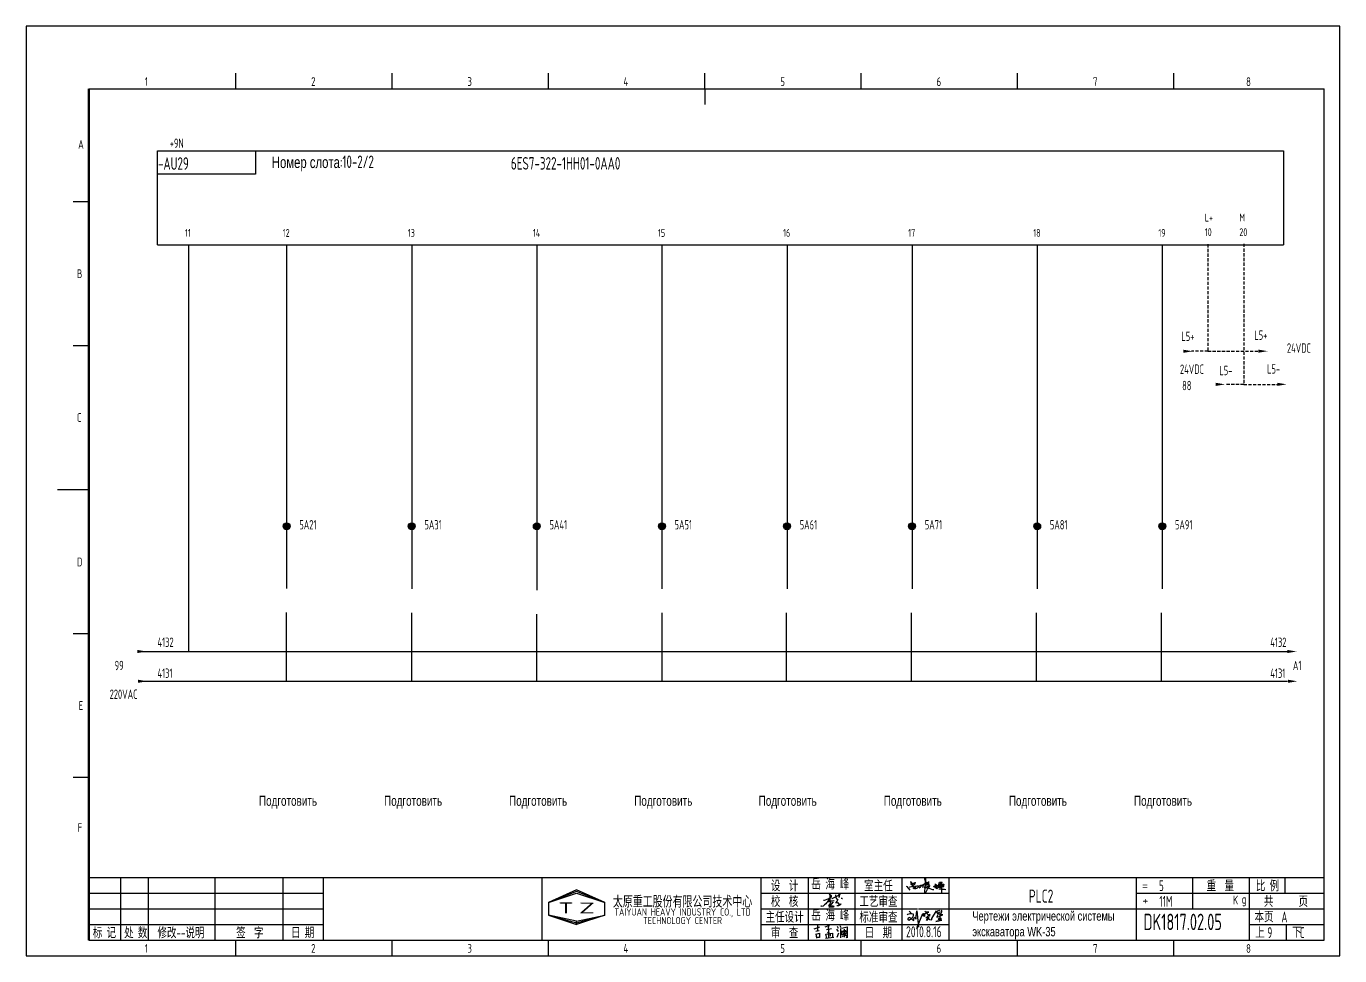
# Model space of a CAD drawing. Extents: x -2005 to 7010, y -1792 to 2924.
# Drawn here: x 3135 to 3555, y 4.3 to 301.3 of the extents above; entities that cross this region are included whole.
import ezdxf
from ezdxf.enums import TextEntityAlignment as Align

# ---------------------------------------------------------------- set-up
doc = ezdxf.new("R2010")
doc.units = 0
doc.header["$LTSCALE"] = 2
doc.linetypes.add('DASHED2', pattern=[0.375, 0.25, -0.125])
doc.layers.get('0').update_dxf_attribs({"linetype": 'CONTINUOUS'})
for name, color, linetype in [('01', 7, 'CONTINUOUS'), ('11', 3, 'CONTINUOUS'), ('CONTINUOUS', 7, 'CONTINUOUS')]:
    doc.layers.add(name, color=color, linetype=linetype)
doc.styles.add('ROMAN', font='ROMANC.shx', dxfattribs={"width": 0.7, "height": 0.7})
doc.styles.get("Standard").update_dxf_attribs({"font": 'isocp.shx', "width": 0.707, "bigfont": 'dfst.shx'})

# ---------------------------------------------------------------- blocks, each defined once
blk = doc.blocks.new('A$C5BE500A0')
for p, q in [((64.4, 48.9), (64.5, 51.6)), ((65.3, 44.3), (64.4, 48.9)), ((64.5, 51.6), (65.9, 52.2)), ((67.1, 48.5), (64.5, 17.9)), ((65.9, 52.2), (66.5, 51.5)), ((66.5, 51.5), (67.1, 48.5)), ((0, 24.1), (1.5, 23.9)), ((1.5, 23.9), (12.6, 10.8)), ((11.6, 21), (13.8, 22.8)), ((13.8, 22.8), (17.9, 23.5)), ((15.3, 41.2), (22.2, 26.1)), ((15.3, 40.1), (15.3, 41.2)), ((15.4, 37.7), (15.3, 40.1)), ((15.4, 32.4), (21, 34.6)), ((15.5, 31.8), (15.4, 32.4)), ((19.1, 30.1), (15.5, 31.8)), ((17.9, 23.5), (26, 24.9)), ((22.2, 26.1), (19.1, 30.1)), ((21, 34.6), (24.5, 35.1)), ((22.6, 18.1), (23.6, 19.3)), ((23.7, 17.3), (22.6, 18.1)), ((23.3, 27.9), (23.1, 27.8)), ((25.3, 29.5), (23.3, 27.9)), ((23.6, 19.3), (25.8, 19.9)), ((24.5, 35.1), (28.2, 35.6)), ((26.1, 16.2), (24.9, 15)), ((26.8, 30.7), (25.3, 29.5)), ((25.8, 19.9), (29.2, 20.8)), ((26, 24.9), (36.8, 26.1)), ((28.4, 20), (26.1, 16.2)), ((29.4, 34), (26.8, 30.7)), ((28.2, 35.6), (30.2, 36.8)), ((29.4, 15.2), (28.2, 15.7)), ((29.5, 22.1), (28.4, 20)), ((29.2, 20.8), (33, 21.4)), ((30.2, 38), (29.4, 34)), ((32.4, 15.1), (29.4, 15.2)), ((30.2, 22.7), (29.5, 22.1)), ((30.2, 36.8), (30.2, 38)), ((31.6, 22.6), (30.2, 22.7)), ((32.8, 22.1), (31.6, 22.6)), ((35, 16.2), (32.4, 15.1)), ((33, 21.4), (32.8, 22.1)), ((37.6, 17.7), (35, 16.2)), ((36.8, 26.1), (40.9, 26)), ((39.7, 20.3), (37.6, 17.7)), ((40.8, 21.6), (39.7, 20.3)), ((40.2, 22.8), (44.3, 25.4)), ((41.7, 24.4), (40.8, 21.6)), ((40.9, 26), (41.7, 24.4)), ((44.3, 25.4), (50.6, 27.7)), ((44.7, 18.7), (49.1, 22.6)), ((49.1, 22.6), (54.4, 27.2)), ((50.6, 27.7), (56.2, 29.3)), ((54.4, 27.2), (59.1, 30.4)), ((56.8, 20.6), (55.9, 19.6)), ((56.2, 29.3), (60.8, 29.6)), ((56.7, 31.7), (57.4, 29.6)), ((57.6, 25), (56.8, 20.6)), ((57.4, 29.6), (57.6, 25)), ((59.1, 30.4), (64.7, 33.7)), ((60.8, 29.6), (62.2, 29.2)), ((66.6, 21), (62.5, 20.6)), ((62.5, 20.6), (75.7, 18.4)), ((64.5, 17.9), (63.3, 8.5)), ((63.3, 8.5), (63.5, 0.1)), ((63.5, 0.1), (64.3, 0)), ((64.3, 0), (67.5, 2.5)), ((64.7, 33.7), (72, 37.3)), ((67.5, 39.5), (65.3, 44.3)), ((69.8, 21.4), (66.6, 21)), ((70.3, 36.3), (67.5, 39.5)), ((67.5, 2.5), (73.8, 13.7)), ((68.3, 28.6), (72.6, 29.4)), ((69.3, 29), (68.3, 28.6)), ((72, 30.5), (69.3, 29)), ((69.9, 34.1), (69.7, 33.3)), ((69.7, 33.3), (71.9, 33.6)), ((76.7, 24.1), (69.8, 21.4)), ((74.6, 36.5), (69.9, 34.1)), ((73.8, 32.8), (70.3, 36.3)), ((71.9, 33.6), (75.3, 34.2)), ((72, 37.3), (77.8, 39)), ((74.8, 31.8), (72, 30.5)), ((72.6, 29.4), (78.2, 30.4)), ((77.7, 30.8), (73.8, 32.8)), ((73.8, 13.7), (77.7, 20)), ((79.7, 39.2), (74.6, 36.5)), ((76.7, 32.6), (74.8, 31.8)), ((75.3, 34.2), (77, 34.5)), ((75.7, 18.4), (81.9, 16.6)), ((77.7, 33.5), (76.7, 32.6)), ((79.9, 25.4), (76.7, 24.1)), ((77, 34.5), (78, 34.1)), ((78, 34.1), (77.7, 33.5)), ((80.1, 30.5), (77.7, 30.8)), ((77.7, 20), (81.2, 25.6)), ((77.8, 39), (79.7, 39.2)), ((78.2, 30.4), (80.1, 30.5)), ((82.1, 26.9), (79.9, 25.4)), ((81.2, 25.6), (82.1, 26.9)), ((81.9, 16.6), (87.3, 14.8)), ((87.3, 14.8), (91.3, 12.9)), ((91.3, 12.9), (94.8, 12.6)), ((94.5, 25.2), (94.9, 23.9)), ((94.8, 12.6), (95.8, 12.8)), ((94.9, 23.9), (95.3, 23)), ((95.3, 23), (95.8, 22.8)), ((95.8, 22.8), (97, 23.3)), ((97, 23.3), (97.8, 25.3)), ((98.5, 23.8), (97.4, 25.9)), ((97.8, 25.3), (100.8, 27)), ((101.1, 23.3), (98.5, 23.8)), ((99, 31.4), (100.1, 32)), ((100.7, 21.1), (99.2, 17.4)), ((99.2, 17.4), (101.9, 20.9)), ((100.1, 32), (101.1, 31.6)), ((102.1, 27.7), (100.7, 21.1)), ((100.8, 27), (103.5, 26.5)), ((101.1, 31.6), (102.1, 30.6)), ((103.3, 23.7), (101.1, 23.3)), ((101.9, 20.9), (103.1, 21.8)), ((102.1, 30.6), (102.1, 27.7)), ((103.1, 21.8), (103.7, 20.1)), ((104.7, 23.9), (103.3, 23.7)), ((103.5, 26.5), (104.5, 25.2)), ((103.7, 20.1), (103.9, 18.5)), ((103.9, 18.5), (105, 16.1)), ((104.2, 28.7), (108.3, 26.3)), ((104.5, 25.2), (104.7, 23.9)), ((105, 16.1), (106.4, 15.7)), ((106.4, 15.7), (107.7, 17.3)), ((107.7, 17.3), (110.9, 22.6)), ((108.3, 26.3), (115.7, 20.2)), ((110.9, 22.6), (113.3, 30.9)), ((111.7, 21.6), (125.7, 23.5)), ((115.4, 22.1), (111.7, 21.6)), ((112.9, 30.9), (112.3, 30.9)), ((117.4, 32.7), (112.9, 30.9)), ((112.9, 26.9), (127.4, 26.5)), ((124.7, 26.6), (112.9, 26.9)), ((113.3, 30.9), (114.4, 35)), ((113.4, 15.2), (124.8, 14.7)), ((114.4, 35), (115.4, 38.4)), ((115.4, 38.4), (118.1, 38.8)), ((122.5, 23.3), (115.4, 22.1)), ((115.7, 20.2), (118.5, 18.9)), ((116.7, 30.8), (120.9, 31.8)), ((122.1, 34.8), (117.4, 32.7)), ((118.1, 38.8), (123.3, 38.3)), ((118.5, 18.9), (120.8, 19.6)), ((120.8, 19.6), (121.1, 20.7)), ((120.9, 31.8), (124.1, 32)), ((121.7, 31.5), (122.2, 1.9)), ((123, 28.1), (121.7, 31.5)), ((124.7, 36.8), (122.1, 34.8)), ((126.4, 24.6), (122.5, 23.3)), ((128.2, 25.5), (123, 28.1)), ((123.3, 38.3), (124.7, 36.8)), ((124.1, 32), (129.1, 31.3)), ((128.1, 26.7), (124.7, 26.6)), ((124.8, 14.7), (132, 14.1)), ((125.7, 23.5), (130.1, 23.8)), ((127.4, 26.5), (126.4, 24.6)), ((130.2, 28.3), (128.1, 26.7)), ((130.5, 24.3), (128.2, 25.5)), ((129.1, 31.3), (130.7, 30.3)), ((130.1, 23.8), (130.5, 24.3)), ((130.7, 30.3), (130.2, 28.3)), ((132, 14.1), (137.3, 13.6))]:
    blk.add_line(p, q)
blk = doc.blocks.new('lf')
for points in [[(409.4, 317.6), (411.9, 317.6), (420.7, 320.5), (429.4, 326.1), (429, 328.4), (426.7, 330.1), (424.2, 331.3), (423.4, 332.6), (424.4, 333.4), (425, 330.7), (425, 327.4), (425, 324.7), (424.8, 321.8), (424.8, 320.3), (424.8, 318.7), (425, 314.7), (425, 313), (424.8, 313)], [(432.1, 320.3), (430.6, 321.6), (450.9, 331.7), (450.9, 332.2)], [(439.5, 330.9), (440, 324.5), (442, 320.7)], [(446.2, 333.8), (448.1, 330.5), (448.1, 326.7), (446.6, 323.8)], [(421.5, 320.1), (421.3, 317.6), (420, 315.1), (418.6, 312.6), (416.7, 310.5), (414.9, 308.5), (411.9, 305.6), (410.1, 304.1), (408, 302.6), (406.1, 302), (403.6, 302.6), (403.6, 303.5), (403.9, 303.5)], [(421.3, 316.2), (424.8, 315.9), (427.1, 316), (429.8, 316), (434.8, 316.8), (436, 316.8)], [(421.9, 314.1), (423.8, 314.1), (425.4, 313.7), (426, 313), (426.9, 312), (427.1, 312), (426.5, 310.5), (426.1, 309.5), (424.2, 306.6), (423.1, 305.4), (422.1, 304.5), (423.2, 303.3), (427.3, 303.1), (429.8, 303.1), (432.3, 302.9), (435.4, 302.7), (433.1, 299.9), (424.6, 299.5), (424, 300.4), (425.6, 303.3), (434.3, 313.5)], [(441.8, 320.7), (443.7, 320.1), (444.9, 317.6), (443.1, 315.5), (439.7, 311.8), (439.8, 310.6), (445.4, 311.2), (447, 310.3), (445.6, 307.4), (453.6, 308), (450.3, 304.7), (447, 303.3), (443.7, 303.1), (442.9, 303.7)], [(453.4, 322.4), (454.9, 322.2), (455.7, 321.8), (456.1, 321.6), (456.3, 321.4)]]:
    blk.add_lwpolyline(points)

msp = doc.modelspace()

# ---------------------------------------------------------------- hatches: boundary and pattern name
h = msp.add_hatch(color=1)
edge = h.paths.add_edge_path()
edge.add_arc((3498.21, 141.54), 1.1, 0, 360)
at = {"layer": 'CONTINUOUS'}
h = msp.add_hatch(color=1, dxfattribs=at)
edge = h.paths.add_edge_path()
edge.add_arc((3218.21, 141.54), 1.1, 0, 360)
h = msp.add_hatch(color=1, dxfattribs=at)
edge = h.paths.add_edge_path()
edge.add_arc((3258.21, 141.54), 1.1, 0, 360)
h = msp.add_hatch(color=1, dxfattribs=at)
edge = h.paths.add_edge_path()
edge.add_arc((3298.21, 141.54), 1.1, 0, 360)
h = msp.add_hatch(color=1, dxfattribs=at)
edge = h.paths.add_edge_path()
edge.add_arc((3338.21, 141.54), 1.1, 0, 360)
h = msp.add_hatch(color=1, dxfattribs=at)
edge = h.paths.add_edge_path()
edge.add_arc((3378.21, 141.54), 1.1, 0, 360)
h = msp.add_hatch(color=1, dxfattribs=at)
edge = h.paths.add_edge_path()
edge.add_arc((3418.21, 141.54), 1.1, 0, 360)
h = msp.add_hatch(color=1, dxfattribs=at)
edge = h.paths.add_edge_path()
edge.add_arc((3458.21, 141.54), 1.1, 0, 360)

# ---------------------------------------------------------------- linework, layer by layer
for p, q in [((3429.95, 19.33), (3489.95, 19.33)), ((3386.91, 12.91), (3388.72, 13.56)), ((3387.92, 14.09), (3387.92, 12.28)), ((3390.46, 13.51), (3391.63, 14.03)), ((3390.46, 13.51), (3390.46, 13.51)), ((3390.85, 12.74), (3392.41, 13)), ((3391.63, 14.03), (3391.37, 13.26)), ((3391.37, 13.26), (3391.37, 13)), ((3391.37, 13), (3391.63, 11.44)), ((3394.04, 12.8), (3394.59, 12.07)), ((3394.23, 13.74), (3394.59, 13.1)), ((3395.05, 13.95), (3395.41, 13.32)), ((3395.29, 13.01), (3395.29, 10.01)), ((3395.74, 13.16), (3397.44, 13.53)), ((3396.44, 12.86), (3396.53, 10.25)), ((3397.44, 13.53), (3397.47, 13.53)), ((3397.47, 13.53), (3397.47, 10.07)), ((3387.42, 12.14), (3388.46, 12.39)), ((3387.42, 11.36), (3387.68, 9.94)), ((3387.55, 11.23), (3388.59, 11.49)), ((3388.59, 10.19), (3387.55, 10.19)), ((3387.68, 12.39), (3387.68, 12.39)), ((3388.59, 11.49), (3388.59, 10.19)), ((3390.47, 9.89), (3393.23, 10.25)), ((3390.53, 11.23), (3390.79, 9.94)), ((3390.66, 11.23), (3392.74, 11.49)), ((3391.63, 11.44), (3391.11, 11.7)), ((3391.44, 11.23), (3391.44, 10.19)), ((3391.96, 11.36), (3391.96, 10.58)), ((3392.74, 11.49), (3392.74, 10.07)), ((3394.23, 10.25), (3394.74, 11.59)), ((3395.59, 11.86), (3395.62, 11.16)), ((3397.29, 12.07), (3395.62, 11.74)), ((3395.62, 11.16), (3397.41, 11.47)), ((3395.65, 12.22), (3397.08, 12.53)), ((3396.18, 10.82), (3395.84, 10.31)), ((3396.05, 11.56), (3396.23, 11.41)), ((3396.87, 11.74), (3396.69, 11.41)), ((3396.86, 10.99), (3397.2, 10.65)), ((3397.47, 10.07), (3397.2, 10.38)), ((3397.41, 11.47), (3397.29, 12.07))]:
    msp.add_line(p, q)
at = {"color": 1}
msp.add_lwpolyline([(3176.96, 261.54), (3208.21, 261.54), (3208.21, 254.04), (3176.96, 254.04)], close=True, dxfattribs=at)
msp.add_circle((3498.21, 141.54), 1.1, dxfattribs=at)
at = {"layer": '01', "linetype": 'DASHED2', "ltscale": 2}
for p, q in [((3512.79, 231.69), (3512.79, 197.51)), ((3524.26, 231.8), (3524.26, 186.91)), ((3512.79, 197.51), (3507.55, 197.51)), ((3512.79, 197.51), (3528.92, 197.51)), ((3524.26, 186.91), (3518.49, 186.91)), ((3524.26, 186.91), (3534.98, 186.91))]:
    msp.add_line(p, q, dxfattribs=at)
at = {"layer": 'CONTINUOUS', "color": 3}
for p, q in [((3554.95, 301.33), (3134.95, 301.33)), ((3134.95, 301.33), (3134.95, 4.33)), ((3554.95, 4.33), (3554.95, 301.33)), ((3134.95, 4.33), (3554.95, 4.33))]:
    msp.add_line(p, q, dxfattribs=at)
at = {"layer": 'CONTINUOUS', "linetype": 'Continuous'}
for p, q in [((3201.95, 281.33), (3201.95, 286.33)), ((3251.95, 281.33), (3251.95, 286.33)), ((3301.95, 281.33), (3301.95, 286.33)), ((3401.95, 281.33), (3401.95, 286.33)), ((3451.95, 281.33), (3451.95, 286.33)), ((3501.95, 281.33), (3501.95, 286.33)), ((3149.95, 245.33), (3154.95, 245.33)), ((3149.95, 199.33), (3154.95, 199.33)), ((3144.95, 153.33), (3154.95, 153.33)), ((3149.95, 107.33), (3154.95, 107.33)), ((3149.95, 61.33), (3154.95, 61.33)), ((3154.95, 29.33), (3549.95, 29.33)), ((3165.23, 9.33), (3165.23, 29.33)), ((3174.06, 9.33), (3174.06, 29.33)), ((3195.29, 29.33), (3195.29, 9.33)), ((3216.95, 29.33), (3216.95, 9.33)), ((3229.95, 9.33), (3229.95, 29.33)), ((3299.95, 9.33), (3299.95, 29.33)), ((3310.95, 25.33), (3301.95, 21.33)), ((3319.95, 21.33), (3310.95, 25.33)), ((3369.95, 9.33), (3369.95, 29.33)), ((3384.95, 29.33), (3384.95, 9.33)), ((3399.95, 29.33), (3399.95, 9.33)), ((3414.95, 29.33), (3414.95, 9.33)), ((3429.95, 29.33), (3429.95, 9.33)), ((3489.95, 9.33), (3489.95, 29.33)), ((3507.85, 29.33), (3507.85, 19.33)), ((3525.95, 29.33), (3525.95, 9.33)), ((3154.95, 24.33), (3229.95, 24.33)), ((3310.95, 24.83), (3301.95, 21.33)), ((3301.95, 21.33), (3310.95, 24.33)), ((3301.95, 21.33), (3301.95, 17.33)), ((3319.95, 21.33), (3310.95, 24.83)), ((3310.95, 24.33), (3319.95, 21.33)), ((3319.95, 17.33), (3319.95, 21.33)), ((3369.95, 24.33), (3419.95, 24.33)), ((3419.95, 24.33), (3429.95, 24.33)), ((3419.95, 24.33), (3429.95, 24.33)), ((3489.95, 24.33), (3549.95, 24.33)), ((3154.95, 19.33), (3229.95, 19.33)), ((3301.95, 17.33), (3310.95, 14.33)), ((3310.95, 15.33), (3301.95, 17.33)), ((3301.95, 17.33), (3310.95, 14.83)), ((3310.95, 14.83), (3319.95, 17.33)), ((3319.95, 17.33), (3310.95, 14.33)), ((3310.95, 15.33), (3319.95, 17.33)), ((3369.95, 19.33), (3419.95, 19.33)), ((3420.28, 19.33), (3429.95, 19.33)), ((3489.95, 19.33), (3549.95, 19.33)), ((3154.95, 14.33), (3229.95, 14.33)), ((3310.95, 14.33), (3310.95, 15.33)), ((3310.95, 14.33), (3310.95, 15.33)), ((3369.95, 14.33), (3419.95, 14.33)), ((3419.95, 14.33), (3429.95, 14.33)), ((3525.95, 14.33), (3549.95, 14.33)), ((3201.95, 4.33), (3201.95, 9.33)), ((3251.95, 4.33), (3251.95, 9.33)), ((3301.95, 4.33), (3301.95, 9.33)), ((3401.95, 4.33), (3401.95, 9.33)), ((3451.95, 4.33), (3451.95, 9.33)), ((3501.95, 4.33), (3501.95, 9.33))]:
    msp.add_line(p, q, dxfattribs=at)
at = {"layer": 'CONTINUOUS'}
for p, q in [((3351.95, 281.33), (3351.95, 286.33)), ((3154.95, 281.33), (3549.95, 281.33)), ((3351.95, 281.33), (3351.95, 276.33)), ((3549.95, 9.33), (3549.95, 281.33)), ((3537.45, 29.33), (3537.45, 24.33)), ((3416.61, 17.35), (3416.87, 17.56)), ((3416.61, 17.35), (3416.87, 17.56)), ((3416.61, 17.35), (3416.87, 17.56)), ((3416.61, 17.35), (3416.87, 17.56)), ((3416.87, 17.56), (3417.23, 17.71)), ((3416.87, 17.56), (3417.23, 17.71)), ((3416.87, 17.56), (3417.23, 17.71)), ((3416.87, 17.56), (3417.23, 17.71)), ((3417.23, 17.71), (3417.58, 17.81)), ((3417.23, 17.71), (3417.58, 17.81)), ((3417.23, 17.71), (3417.58, 17.81)), ((3417.23, 17.71), (3417.58, 17.81)), ((3417.28, 18.52), (3417.63, 18.32)), ((3417.28, 18.52), (3417.63, 18.32)), ((3417.28, 18.52), (3417.63, 18.32)), ((3417.28, 18.52), (3417.63, 18.32)), ((3417.58, 17.81), (3418.09, 17.86)), ((3417.58, 17.81), (3418.09, 17.86)), ((3417.58, 17.81), (3418.09, 17.86)), ((3417.58, 17.81), (3418.09, 17.86)), ((3417.63, 18.32), (3417.69, 18.17)), ((3417.63, 18.32), (3417.69, 18.17)), ((3417.63, 18.32), (3417.69, 18.17)), ((3417.63, 18.32), (3417.69, 18.17)), ((3417.69, 18.17), (3417.69, 17.86)), ((3417.69, 18.17), (3417.69, 17.86)), ((3417.69, 18.17), (3417.69, 17.86)), ((3417.69, 18.17), (3417.69, 17.86)), ((3418.09, 17.86), (3418.5, 17.76)), ((3418.09, 17.86), (3418.5, 17.76)), ((3418.09, 17.86), (3418.5, 17.76)), ((3418.09, 17.86), (3418.5, 17.76)), ((3418.5, 17.15), (3418.4, 16.79)), ((3418.5, 17.15), (3418.4, 16.79)), ((3418.5, 17.15), (3418.4, 16.79)), ((3418.5, 17.15), (3418.4, 16.79)), ((3418.5, 17.76), (3418.5, 17.56)), ((3418.5, 17.76), (3418.5, 17.56)), ((3418.5, 17.76), (3418.5, 17.56)), ((3418.5, 17.76), (3418.5, 17.56)), ((3418.5, 17.56), (3418.5, 17.15)), ((3418.5, 17.56), (3418.5, 17.15)), ((3418.5, 17.56), (3418.5, 17.15)), ((3418.5, 17.56), (3418.5, 17.15)), ((3419.42, 16.03), (3419.68, 18.68)), ((3419.42, 16.03), (3419.68, 18.68)), ((3419.42, 16.03), (3419.68, 18.68)), ((3419.42, 16.03), (3419.68, 18.68)), ((3419.68, 18.68), (3420.29, 13.48)), ((3419.68, 18.68), (3420.29, 13.48)), ((3419.68, 18.68), (3420.29, 13.48)), ((3419.68, 18.68), (3420.29, 13.48)), ((3419.83, 13.42), (3421.62, 17.84)), ((3419.83, 13.42), (3421.62, 17.84)), ((3419.83, 13.42), (3421.62, 17.84)), ((3419.83, 13.42), (3421.62, 17.84)), ((3421.66, 17.76), (3421.77, 17.29)), ((3421.66, 17.76), (3421.77, 17.29)), ((3421.66, 17.76), (3421.77, 17.29)), ((3421.66, 17.76), (3421.77, 17.29)), ((3421.77, 17.76), (3421.92, 17.87)), ((3421.77, 17.76), (3421.92, 17.87)), ((3421.77, 17.76), (3421.92, 17.87)), ((3421.77, 17.76), (3421.92, 17.87)), ((3421.88, 16.96), (3421.77, 17.76)), ((3421.88, 16.96), (3421.77, 17.76)), ((3421.88, 16.96), (3421.77, 17.76)), ((3421.88, 16.96), (3421.77, 17.76)), ((3421.77, 17.29), (3421.88, 16.96)), ((3421.77, 17.29), (3421.88, 16.96)), ((3421.77, 17.29), (3421.88, 16.96)), ((3421.77, 17.29), (3421.88, 16.96)), ((3421.92, 17.87), (3422.07, 17.87)), ((3421.92, 17.87), (3422.07, 17.87)), ((3421.92, 17.87), (3422.07, 17.87)), ((3421.92, 17.87), (3422.07, 17.87)), ((3421.99, 17.18), (3422.03, 17.43)), ((3421.99, 17.18), (3422.03, 17.43)), ((3421.99, 17.18), (3422.03, 17.43)), ((3421.99, 17.18), (3422.03, 17.43)), ((3422.03, 16.92), (3421.99, 17.18)), ((3422.03, 16.92), (3421.99, 17.18)), ((3422.03, 16.92), (3421.99, 17.18)), ((3422.03, 16.92), (3421.99, 17.18)), ((3422.03, 17.43), (3422.1, 17.62)), ((3422.03, 17.43), (3422.1, 17.62)), ((3422.03, 17.43), (3422.1, 17.62)), ((3422.03, 17.43), (3422.1, 17.62)), ((3422.14, 16.85), (3422.03, 16.92)), ((3422.14, 16.85), (3422.03, 16.92)), ((3422.14, 16.85), (3422.03, 16.92)), ((3422.14, 16.85), (3422.03, 16.92)), ((3422.07, 17.87), (3422.21, 17.54)), ((3422.07, 17.87), (3422.21, 17.54)), ((3422.07, 17.87), (3422.21, 17.54)), ((3422.07, 17.87), (3422.21, 17.54)), ((3422.1, 17.62), (3422.36, 17.8)), ((3422.1, 17.62), (3422.36, 17.8)), ((3422.1, 17.62), (3422.36, 17.8)), ((3422.1, 17.62), (3422.36, 17.8)), ((3422.21, 17.18), (3422.14, 16.85)), ((3422.21, 17.18), (3422.14, 16.85)), ((3422.21, 17.18), (3422.14, 16.85)), ((3422.21, 17.18), (3422.14, 16.85)), ((3422.21, 17.54), (3422.21, 17.18)), ((3422.21, 17.54), (3422.21, 17.18)), ((3422.21, 17.54), (3422.21, 17.18)), ((3422.21, 17.54), (3422.21, 17.18)), ((3422.32, 18.53), (3423.46, 17.25)), ((3422.51, 18.31), (3422.32, 18.53)), ((3422.32, 18.53), (3423.46, 17.25)), ((3422.51, 18.31), (3422.32, 18.53)), ((3422.32, 18.53), (3423.46, 17.25)), ((3422.51, 18.31), (3422.32, 18.53)), ((3422.32, 18.53), (3423.46, 17.25)), ((3422.51, 18.31), (3422.32, 18.53)), ((3422.36, 17.8), (3422.76, 17.98)), ((3422.36, 17.8), (3422.76, 17.98)), ((3422.36, 17.8), (3422.76, 17.98)), ((3422.36, 17.8), (3422.76, 17.98)), ((3423.61, 18.24), (3422.51, 18.31)), ((3423.61, 18.24), (3422.51, 18.31)), ((3423.61, 18.24), (3422.51, 18.31)), ((3423.61, 18.24), (3422.51, 18.31)), ((3422.76, 17.98), (3423.28, 18.13)), ((3422.76, 17.98), (3423.28, 18.13)), ((3422.76, 17.98), (3423.28, 18.13)), ((3422.76, 17.98), (3423.28, 18.13)), ((3423.13, 16.88), (3422.84, 16.59)), ((3423.13, 16.88), (3422.84, 16.59)), ((3423.13, 16.88), (3422.84, 16.59)), ((3423.13, 16.88), (3422.84, 16.59)), ((3423.57, 17.43), (3423.13, 16.88)), ((3423.57, 17.43), (3423.13, 16.88)), ((3423.57, 17.43), (3423.13, 16.88)), ((3423.57, 17.43), (3423.13, 16.88)), ((3423.28, 18.13), (3423.61, 18.24)), ((3423.28, 18.13), (3423.61, 18.24)), ((3423.28, 18.13), (3423.61, 18.24)), ((3423.28, 18.13), (3423.61, 18.24)), ((3423.46, 17.25), (3423.79, 16.99)), ((3423.46, 17.25), (3423.79, 16.99)), ((3423.46, 17.25), (3423.79, 16.99)), ((3423.46, 17.25), (3423.79, 16.99)), ((3423.83, 17.51), (3423.57, 17.43)), ((3423.83, 17.51), (3423.57, 17.43)), ((3423.83, 17.51), (3423.57, 17.43)), ((3423.83, 17.51), (3423.57, 17.43)), ((3423.79, 16.99), (3423.94, 17.25)), ((3423.79, 16.99), (3423.94, 17.25)), ((3423.79, 16.99), (3423.94, 17.25)), ((3423.79, 16.99), (3423.94, 17.25)), ((3423.94, 17.25), (3423.83, 17.51)), ((3423.94, 17.25), (3423.83, 17.51)), ((3423.94, 17.25), (3423.83, 17.51)), ((3423.94, 17.25), (3423.83, 17.51)), ((3424.48, 16.24), (3425.99, 18.62)), ((3424.48, 16.24), (3425.99, 18.62)), ((3424.48, 16.24), (3425.99, 18.62)), ((3424.48, 16.24), (3425.99, 18.62)), ((3425.98, 18.54), (3426.11, 18.12)), ((3425.98, 18.54), (3426.11, 18.12)), ((3425.98, 18.54), (3426.11, 18.12)), ((3425.98, 18.54), (3426.11, 18.12)), ((3426.07, 18.28), (3426.43, 18.71)), ((3426.07, 18.28), (3426.43, 18.71)), ((3426.07, 18.28), (3426.43, 18.71)), ((3426.07, 18.28), (3426.43, 18.71)), ((3426.27, 17.01), (3426.07, 16.72)), ((3426.27, 17.01), (3426.07, 16.72)), ((3426.27, 17.01), (3426.07, 16.72)), ((3426.27, 17.01), (3426.07, 16.72)), ((3426.11, 18.12), (3426.34, 17.86)), ((3426.11, 18.12), (3426.34, 17.86)), ((3426.11, 18.12), (3426.34, 17.86)), ((3426.11, 18.12), (3426.34, 17.86)), ((3426.43, 17.34), (3426.27, 17.01)), ((3426.43, 17.34), (3426.27, 17.01)), ((3426.43, 17.34), (3426.27, 17.01)), ((3426.43, 17.34), (3426.27, 17.01)), ((3426.34, 17.86), (3426.47, 17.83)), ((3426.34, 17.86), (3426.47, 17.83)), ((3426.34, 17.86), (3426.47, 17.83)), ((3426.34, 17.86), (3426.47, 17.83)), ((3426.43, 18.71), (3426.73, 18.81)), ((3426.43, 18.71), (3426.73, 18.81)), ((3426.43, 18.71), (3426.73, 18.81)), ((3426.43, 18.71), (3426.73, 18.81)), ((3426.53, 17.47), (3426.43, 17.34)), ((3426.53, 17.47), (3426.43, 17.34)), ((3426.53, 17.47), (3426.43, 17.34)), ((3426.53, 17.47), (3426.43, 17.34)), ((3426.53, 16.72), (3427.05, 16.98)), ((3426.53, 16.72), (3427.05, 16.98)), ((3426.53, 16.72), (3427.05, 16.98)), ((3426.53, 16.72), (3427.05, 16.98)), ((3426.66, 17.86), (3426.73, 18.09)), ((3426.66, 17.86), (3426.73, 18.09)), ((3426.66, 17.86), (3426.73, 18.09)), ((3426.66, 17.86), (3426.73, 18.09)), ((3426.86, 17.63), (3426.66, 17.86)), ((3426.86, 17.63), (3426.66, 17.86)), ((3426.86, 17.63), (3426.66, 17.86)), ((3426.86, 17.63), (3426.66, 17.86)), ((3426.73, 18.81), (3427.12, 18.9)), ((3426.73, 18.81), (3427.12, 18.9)), ((3426.73, 18.81), (3427.12, 18.9)), ((3426.73, 18.81), (3427.12, 18.9)), ((3426.73, 18.09), (3426.92, 18.25)), ((3426.73, 18.09), (3426.92, 18.25)), ((3426.73, 18.09), (3426.92, 18.25)), ((3426.73, 18.09), (3426.92, 18.25)), ((3427.28, 17.66), (3426.86, 17.63)), ((3427.28, 17.66), (3426.86, 17.63)), ((3427.28, 17.66), (3426.86, 17.63)), ((3427.28, 17.66), (3426.86, 17.63)), ((3426.92, 18.25), (3427.18, 18.32)), ((3426.92, 18.25), (3427.18, 18.32)), ((3426.92, 18.25), (3427.18, 18.32)), ((3426.92, 18.25), (3427.18, 18.32)), ((3427.05, 17.53), (3427.09, 17.17)), ((3428.03, 17.34), (3427.05, 17.53)), ((3427.05, 17.53), (3427.09, 17.17)), ((3428.03, 17.34), (3427.05, 17.53)), ((3427.05, 17.53), (3427.09, 17.17)), ((3428.03, 17.34), (3427.05, 17.53)), ((3427.05, 17.53), (3427.09, 17.17)), ((3428.03, 17.34), (3427.05, 17.53)), ((3427.05, 16.98), (3427.51, 17.17)), ((3427.09, 17.17), (3427.05, 16.69)), ((3427.05, 16.98), (3427.51, 17.17)), ((3427.09, 17.17), (3427.05, 16.69)), ((3427.05, 16.98), (3427.51, 17.17)), ((3427.09, 17.17), (3427.05, 16.69)), ((3427.05, 16.98), (3427.51, 17.17)), ((3427.09, 17.17), (3427.05, 16.69)), ((3427.18, 18.32), (3427.28, 18.35)), ((3427.18, 18.32), (3427.28, 18.35)), ((3427.18, 18.32), (3427.28, 18.35)), ((3427.18, 18.32), (3427.28, 18.35)), ((3427.54, 17.92), (3427.28, 17.66)), ((3427.54, 17.92), (3427.28, 17.66)), ((3427.54, 17.92), (3427.28, 17.66)), ((3427.54, 17.92), (3427.28, 17.66)), ((3427.38, 18.9), (3427.61, 18.77)), ((3427.38, 18.9), (3427.61, 18.77)), ((3427.38, 18.9), (3427.61, 18.77)), ((3427.38, 18.9), (3427.61, 18.77)), ((3427.51, 17.17), (3428.03, 17.34)), ((3427.51, 17.17), (3428.03, 17.34)), ((3427.51, 17.17), (3428.03, 17.34)), ((3427.51, 17.17), (3428.03, 17.34)), ((3427.64, 18.38), (3427.54, 17.92)), ((3427.64, 18.38), (3427.54, 17.92)), ((3427.64, 18.38), (3427.54, 17.92)), ((3427.64, 18.38), (3427.54, 17.92)), ((3427.61, 18.77), (3427.64, 18.38)), ((3427.61, 18.77), (3427.64, 18.38)), ((3427.61, 18.77), (3427.64, 18.38)), ((3427.61, 18.77), (3427.64, 18.38)), ((3416.97, 16.13), (3417.07, 16.48)), ((3416.97, 16.13), (3417.07, 16.48)), ((3416.97, 16.13), (3417.07, 16.48)), ((3416.97, 16.13), (3417.07, 16.48)), ((3416.97, 15.82), (3416.97, 16.13)), ((3416.97, 15.82), (3416.97, 16.13)), ((3416.97, 15.82), (3416.97, 16.13)), ((3416.97, 15.82), (3416.97, 16.13)), ((3417.23, 15.57), (3416.97, 15.82)), ((3417.23, 15.57), (3416.97, 15.82)), ((3417.23, 15.57), (3416.97, 15.82)), ((3417.23, 15.57), (3416.97, 15.82)), ((3417.07, 16.48), (3417.12, 16.64)), ((3417.07, 16.48), (3417.12, 16.64)), ((3417.07, 16.48), (3417.12, 16.64)), ((3417.07, 16.48), (3417.12, 16.64)), ((3417.12, 16.64), (3417.33, 16.59)), ((3417.12, 16.64), (3417.33, 16.59)), ((3417.12, 16.64), (3417.33, 16.59)), ((3417.12, 16.64), (3417.33, 16.59)), ((3417.89, 16.13), (3417.23, 15.57)), ((3417.89, 16.13), (3417.23, 15.57)), ((3417.89, 16.13), (3417.23, 15.57)), ((3417.89, 16.13), (3417.23, 15.57)), ((3417.33, 16.59), (3417.69, 16.43)), ((3417.33, 16.59), (3417.69, 16.43)), ((3417.33, 16.59), (3417.69, 16.43)), ((3417.33, 16.59), (3417.69, 16.43)), ((3417.69, 16.43), (3418.04, 16.08)), ((3417.69, 16.43), (3418.04, 16.08)), ((3417.69, 16.43), (3418.04, 16.08)), ((3417.69, 16.43), (3418.04, 16.08)), ((3418.2, 16.38), (3417.89, 16.13)), ((3418.2, 16.38), (3417.89, 16.13)), ((3418.2, 16.38), (3417.89, 16.13)), ((3418.2, 16.38), (3417.89, 16.13)), ((3418.04, 16.08), (3418.35, 15.82)), ((3418.04, 16.08), (3418.35, 15.82)), ((3418.04, 16.08), (3418.35, 15.82)), ((3418.04, 16.08), (3418.35, 15.82)), ((3418.4, 16.79), (3418.2, 16.38)), ((3418.4, 16.79), (3418.2, 16.38)), ((3418.4, 16.79), (3418.2, 16.38)), ((3418.4, 16.79), (3418.2, 16.38)), ((3418.35, 15.82), (3418.5, 15.72)), ((3418.35, 15.82), (3418.5, 15.72)), ((3418.35, 15.82), (3418.5, 15.72)), ((3418.35, 15.82), (3418.5, 15.72)), ((3418.5, 15.72), (3418.81, 15.62)), ((3418.5, 15.72), (3418.81, 15.62)), ((3418.5, 15.72), (3418.81, 15.62)), ((3418.5, 15.72), (3418.81, 15.62)), ((3418.81, 16.23), (3418.96, 16.48)), ((3418.81, 16.23), (3418.96, 16.48)), ((3418.81, 16.23), (3418.96, 16.48)), ((3418.81, 16.23), (3418.96, 16.48)), ((3418.81, 15.62), (3418.81, 16.23)), ((3418.81, 15.62), (3418.81, 16.23)), ((3418.81, 15.62), (3418.81, 16.23)), ((3418.81, 15.62), (3418.81, 16.23)), ((3418.96, 16.48), (3419.17, 16.69)), ((3418.96, 16.48), (3419.17, 16.69)), ((3418.96, 16.48), (3419.17, 16.69)), ((3418.96, 16.48), (3419.17, 16.69)), ((3419.17, 16.69), (3419.22, 16.59)), ((3419.17, 16.69), (3419.22, 16.59)), ((3419.17, 16.69), (3419.22, 16.59)), ((3419.17, 16.69), (3419.22, 16.59)), ((3419.22, 16.59), (3419.37, 16.23)), ((3419.22, 16.59), (3419.37, 16.23)), ((3419.22, 16.59), (3419.37, 16.23)), ((3419.22, 16.59), (3419.37, 16.23)), ((3419.37, 16.23), (3419.37, 16.13)), ((3419.37, 16.23), (3419.37, 16.13)), ((3419.37, 16.23), (3419.37, 16.13)), ((3419.37, 16.23), (3419.37, 16.13)), ((3419.37, 16.13), (3419.42, 16.03)), ((3419.37, 16.13), (3419.42, 16.03)), ((3419.37, 16.13), (3419.42, 16.03)), ((3419.37, 16.13), (3419.42, 16.03)), ((3422.84, 16.59), (3422.62, 16.37)), ((3422.84, 16.59), (3422.62, 16.37)), ((3422.84, 16.59), (3422.62, 16.37)), ((3422.84, 16.59), (3422.62, 16.37)), ((3422.62, 16.37), (3422.73, 16.4)), ((3422.62, 16.37), (3422.73, 16.4)), ((3422.62, 16.37), (3422.73, 16.4)), ((3422.62, 16.37), (3422.73, 16.4)), ((3422.73, 16.4), (3423.43, 16.63)), ((3422.73, 16.4), (3423.43, 16.63)), ((3422.73, 16.4), (3423.43, 16.63)), ((3422.73, 16.4), (3423.43, 16.63)), ((3422.8, 15.6), (3423.39, 16.29)), ((3422.8, 15.6), (3423.39, 16.29)), ((3422.8, 15.6), (3423.39, 16.29)), ((3422.8, 15.6), (3423.39, 16.29)), ((3423.24, 16.15), (3422.8, 15.6)), ((3423.24, 16.15), (3422.8, 15.6)), ((3423.24, 16.15), (3422.8, 15.6)), ((3423.24, 16.15), (3422.8, 15.6)), ((3423.61, 16.59), (3423.24, 16.15)), ((3423.61, 16.59), (3423.24, 16.15)), ((3423.61, 16.59), (3423.24, 16.15)), ((3423.61, 16.59), (3423.24, 16.15)), ((3423.39, 16.29), (3423.46, 16.29)), ((3423.39, 16.29), (3423.46, 16.29)), ((3423.39, 16.29), (3423.46, 16.29)), ((3423.39, 16.29), (3423.46, 16.29)), ((3423.43, 16.63), (3423.57, 16.59)), ((3423.43, 16.63), (3423.57, 16.59)), ((3423.43, 16.63), (3423.57, 16.59)), ((3423.43, 16.63), (3423.57, 16.59)), ((3423.46, 16.29), (3423.57, 16.04)), ((3423.46, 16.29), (3423.57, 16.04)), ((3423.46, 16.29), (3423.57, 16.04)), ((3423.46, 16.29), (3423.57, 16.04)), ((3423.57, 16.59), (3423.61, 16.59)), ((3423.57, 16.59), (3423.61, 16.59)), ((3423.57, 16.59), (3423.61, 16.59)), ((3423.57, 16.59), (3423.61, 16.59)), ((3423.57, 16.04), (3423.76, 15.89)), ((3423.57, 16.04), (3423.76, 15.89)), ((3423.57, 16.04), (3423.76, 15.89)), ((3423.57, 16.04), (3423.76, 15.89)), ((3423.76, 15.89), (3424.53, 15.82)), ((3423.76, 15.89), (3424.53, 15.82)), ((3423.76, 15.89), (3424.53, 15.82)), ((3423.76, 15.89), (3424.53, 15.82)), ((3424.54, 15.83), (3424.48, 16.24)), ((3424.54, 15.83), (3424.48, 16.24)), ((3424.54, 15.83), (3424.48, 16.24)), ((3424.54, 15.83), (3424.48, 16.24)), ((3425.81, 15.31), (3427.67, 15.71)), ((3425.81, 15.31), (3427.67, 15.71)), ((3425.81, 15.31), (3427.67, 15.71)), ((3425.81, 15.31), (3427.67, 15.71)), ((3427.15, 15.61), (3425.81, 15.31)), ((3427.15, 15.61), (3425.81, 15.31)), ((3427.15, 15.61), (3425.81, 15.31)), ((3427.15, 15.61), (3425.81, 15.31)), ((3426.07, 16.72), (3426.17, 16.65)), ((3426.07, 16.72), (3426.17, 16.65)), ((3426.07, 16.72), (3426.17, 16.65)), ((3426.07, 16.72), (3426.17, 16.65)), ((3426.17, 16.65), (3426.53, 16.72)), ((3426.17, 16.65), (3426.53, 16.72)), ((3426.17, 16.65), (3426.53, 16.72)), ((3426.17, 16.65), (3426.53, 16.72)), ((3426.5, 15.97), (3426.73, 16.26)), ((3426.5, 15.97), (3426.73, 16.26)), ((3426.5, 15.97), (3426.73, 16.26)), ((3426.5, 15.97), (3426.73, 16.26)), ((3427.02, 15.74), (3426.5, 15.97)), ((3427.02, 15.74), (3426.5, 15.97)), ((3427.02, 15.74), (3426.5, 15.97)), ((3427.02, 15.74), (3426.5, 15.97)), ((3426.73, 16.26), (3427.22, 16.46)), ((3426.73, 16.26), (3427.22, 16.46)), ((3426.73, 16.26), (3427.22, 16.46)), ((3426.73, 16.26), (3427.22, 16.46)), ((3427.05, 16.2), (3427.02, 15.74)), ((3427.05, 16.2), (3427.02, 15.74)), ((3427.05, 16.2), (3427.02, 15.74)), ((3427.05, 16.2), (3427.02, 15.74)), ((3427.05, 16.69), (3427.05, 16.2)), ((3427.05, 16.69), (3427.05, 16.2)), ((3427.05, 16.69), (3427.05, 16.2)), ((3427.05, 16.69), (3427.05, 16.2)), ((3427.38, 15.84), (3427.15, 15.61)), ((3427.38, 15.84), (3427.15, 15.61)), ((3427.38, 15.84), (3427.15, 15.61)), ((3427.38, 15.84), (3427.15, 15.61)), ((3427.22, 16.46), (3427.41, 16.33)), ((3427.22, 16.46), (3427.41, 16.33)), ((3427.22, 16.46), (3427.41, 16.33)), ((3427.22, 16.46), (3427.41, 16.33)), ((3427.41, 16.33), (3427.38, 15.84)), ((3427.41, 16.33), (3427.38, 15.84)), ((3427.41, 16.33), (3427.38, 15.84)), ((3427.41, 16.33), (3427.38, 15.84)), ((3537.95, 9.33), (3537.95, 14.33)), ((3154.95, 9.33), (3549.95, 9.33)), ((3351.95, 4.33), (3351.95, 9.33)), ((3369.95, 9.33), (3429.95, 9.33))]:
    msp.add_line(p, q, dxfattribs=at)
at = {"layer": 'CONTINUOUS', "lineweight": 50}
msp.add_line((3154.95, 281.33), (3154.95, 9.33), dxfattribs=at)
at = {"layer": 'CONTINUOUS', "color": 1}
for p, q in [((3176.96, 261.54), (3536.96, 261.54)), ((3176.96, 231.54), (3176.96, 261.54)), ((3536.96, 261.54), (3536.96, 231.54)), ((3176.96, 231.54), (3536.96, 231.54)), ((3186.96, 101.54), (3186.96, 231.54)), ((3186.96, 101.54), (3186.96, 231.54)), ((3218.21, 231.54), (3218.21, 121.72)), ((3258.21, 231.54), (3258.21, 121.6)), ((3298.21, 231.54), (3298.21, 121.11)), ((3338.21, 231.54), (3338.21, 121.6)), ((3378.21, 231.54), (3378.21, 121.53)), ((3418.21, 231.54), (3418.21, 121.53)), ((3458.21, 231.54), (3458.21, 121.53)), ((3498.21, 231.54), (3498.21, 121.53)), ((3218.21, 92.02), (3218.21, 114.04)), ((3258.21, 92.02), (3258.21, 113.93)), ((3298.18, 92.02), (3298.18, 113.46)), ((3338.21, 113.92), (3338.21, 92.02)), ((3378, 92.02), (3378, 113.85)), ((3418, 92.02), (3418, 113.85)), ((3458, 92.02), (3458, 113.85)), ((3498, 92.02), (3498, 113.85)), ((3171.96, 101.54), (3538.21, 101.54)), ((3171.96, 92.02), (3538.21, 92.02))]:
    msp.add_line(p, q, dxfattribs=at)
for centre in [(3218.21, 141.54), (3258.21, 141.54), (3298.21, 141.54), (3338.21, 141.54), (3378.21, 141.54), (3418.21, 141.54), (3458.21, 141.54)]:
    msp.add_circle(centre, 1.1, dxfattribs=at)
at = {"layer": 'CONTINUOUS'}
for points in [[(3504.92, 197.98), (3504.92, 196.98), (3507.92, 197.48)], [(3528.92, 198.01), (3528.92, 197.01), (3531.92, 197.51)], [(3515.32, 187.4), (3515.32, 186.4), (3518.32, 186.9)], [(3534.98, 187.41), (3534.98, 186.41), (3537.98, 186.91)]]:
    msp.add_solid(points, dxfattribs=at)
at = {"layer": 'CONTINUOUS', "color": 1}
for points in [[(3170.45, 102.04), (3170.45, 101.04), (3173.45, 101.54)], [(3538.21, 102.04), (3538.21, 101.04), (3541.21, 101.54)], [(3170.64, 92.52), (3170.64, 91.52), (3173.64, 92.02)], [(3538.4, 92.52), (3538.4, 91.52), (3541.4, 92.02)]]:
    msp.add_solid(points, dxfattribs=at)

# ---------------------------------------------------------------- block references
for name, p, xscale, yscale, zscale in [('A$C5BE500A0', (3416.36, 24.28), 0.092160000001968, 0.09215999999923952, 0.09216000000000003), ('lf', (3337.5, -18.55), 0.1280000000006112, 0.1279999999999291, 0.128)]:
    msp.add_blockref(name, p, dxfattribs=dict(xscale=xscale, yscale=yscale, zscale=zscale))

# ---------------------------------------------------------------- texts
at = {"color": 1, "linetype": 'ByBlock', "ltscale": 2, "width": 0.67}
msp.add_text('+9N', height=3, dxfattribs=at).set_placement((3180.84, 262.45))
at = {"color": 1, "width": 0.707}
msp.add_text('PLC2', height=4.2, dxfattribs=at).set_placement((3455.53, 21.27))
at = {"char_height": 3.5, "attachment_point": 1}
for s, insert, width in [('岳 海 峰', (3385.98, 28.96), 12.9495), ('岳 海 峰', (3385.98, 18.96), 12.9495), ('2010.8.16', (3416.28, 13.73), 12.1142)]:
    msp.add_mtext(s, dxfattribs=dict(at, insert=insert, width=width))
at = {"layer": '01', "linetype": 'DASHED2', "ltscale": 2, "attachment_point": 1}
for s, insert, char_height, width in [('{\\fArial|b0|i0|c204|p34;\\H0.9167x;Подготовить }', (3209.36, 55.44), 3.5, 20.619), ('{\\fArial|b0|i0|c204|p34;\\H0.9167x;Подготовить }', (3249.36, 55.44), 3.5, 20.619), ('{\\fArial|b0|i0|c204|p34;\\H0.9167x;Подготовить }', (3289.33, 55.44), 3.5, 20.619), ('{\\fArial|b0|i0|c204|p34;\\H0.9167x;Подготовить }', (3329.36, 55.44), 3.5, 20.619), ('{\\fArial|b0|i0|c204|p34;\\H0.9167x;Подготовить }', (3369.15, 55.44), 3.5, 20.619), ('{\\fArial|b0|i0|c204|p34;\\H0.9167x;Подготовить }', (3409.15, 55.44), 3.5, 20.619), ('{\\fArial|b0|i0|c204|p34;\\H0.9167x;Подготовить }', (3449.15, 55.44), 3.5, 20.619), ('{\\fArial|b0|i0|c204|p34;\\H0.9167x;Подготовить }', (3489.15, 55.44), 3.5, 20.619), ('{\\fArial|b0|i0|c204|p34;Чертежи электрической системы экскаватора \\fArial|b0|i0|c0|p34;WK-35}', (3437.47, 18.52), 3, 50.6186)]:
    msp.add_mtext(s, dxfattribs=dict(at, insert=insert, char_height=char_height, width=width))
at = {"layer": '11', "width": 0.707}
msp.add_text('DK1817.02.05', height=5.25, dxfattribs=at).set_placement((3492.23, 12.5))
at = {"layer": 'CONTINUOUS', "linetype": 'Continuous', "style": 'ROMAN'}
for s, height, width, p in [('1', 2.8, 0.7, (3172.88, 282.27)), ('2', 2.8, 0.7, (3226.04, 282.27)), ('3', 2.8, 0.7, (3276.01, 282.27)), ('4', 2.8, 0.7, (3325.91, 282.27)), ('5', 2.8, 0.7, (3376.05, 282.23)), ('6', 2.8, 0.7, (3426.03, 282.23)), ('7', 2.8, 0.7, (3476.06, 282.23)), ('8', 2.8, 0.7, (3525.01, 282.23)), ('A', 2.8, 0.7, (3151.52, 262.18)), ('B', 2.8, 0.7, (3151.13, 220.86)), ('C', 2.8, 0.7, (3151.13, 174.92)), ('D', 2.8, 0.7, (3151.13, 128.75)), ('E', 2.8, 0.7, (3151.69, 82.86)), ('F', 2.8, 0.7, (3151.33, 43.86)), ('T', 3.5, 1.8, (3304.95, 17.83)), ('Z', 3.5, 1.8, (3311.65, 17.83)), ('K', 2.8, 0.7, (3520.79, 20.72)), ('g', 2.8, 0.7, (3523.62, 20.99)), ('1', 2.8, 0.7, (3172.88, 5.27)), ('2', 2.8, 0.7, (3226.04, 5.27)), ('3', 2.8, 0.7, (3276.01, 5.27)), ('4', 2.8, 0.7, (3325.91, 5.27)), ('5', 2.8, 0.7, (3376.05, 5.23)), ('6', 2.8, 0.7, (3426.03, 5.23)), ('7', 2.8, 0.7, (3476.06, 5.23)), ('8', 2.8, 0.7, (3525.01, 5.23))]:
    msp.add_text(s, height=height, dxfattribs=dict(at, width=width)).set_placement(p)
at = {"layer": 'CONTINUOUS', "color": 1}
for s, height, width, p in [('-AU29', 4, 0.707, (3177.1, 255.47)), ('11', 2.5, 0.67, (3185.71, 234.04)), ('12', 2.5, 0.67, (3216.96, 234.04)), ('13', 2.5, 0.67, (3256.96, 234.04)), ('14', 2.5, 0.67, (3296.96, 234.04)), ('15', 2.5, 0.67, (3336.96, 234.04)), ('16', 2.5, 0.67, (3376.96, 234.04)), ('17', 2.5, 0.67, (3416.96, 234.04)), ('18', 2.5, 0.67, (3456.96, 234.04)), ('19', 2.5, 0.67, (3496.96, 234.04)), ('5A21', 3, 0.67, (3222.26, 140.54)), ('5A31', 3, 0.67, (3262.26, 140.54)), ('5A41', 3, 0.67, (3302.26, 140.54)), ('5A51', 3, 0.67, (3342.26, 140.54)), ('5A61', 3, 0.67, (3382.26, 140.54)), ('5A71', 3, 0.67, (3422.26, 140.54)), ('5A81', 3, 0.67, (3462.26, 140.54)), ('5A91', 3, 0.67, (3502.26, 140.54)), ('4132', 3, 0.67, (3176.92, 103)), ('4132', 3, 0.67, (3532.76, 103)), ('99', 3, 0.67, (3163.21, 95.57)), ('A1', 3, 0.67, (3539.97, 95.57)), ('4131', 3, 0.67, (3176.92, 93.1)), ('4131', 3, 0.67, (3532.76, 93.1)), ('220VAC', 3, 0.67, (3161.61, 86.39)), ('5', 3.5, 0.67, (3497.16, 24.96)), ('11M', 3.5, 0.67, (3497.27, 19.94)), ('A', 3.5, 0.67, (3536.32, 14.95)), ('9', 3.5, 0.67, (3531.82, 9.95)), ('C', 3.5, 0.67, (3542.2, 9.95))]:
    msp.add_text(s, height=height, dxfattribs=dict(at, width=width)).set_placement(p)
at = {"layer": 'CONTINUOUS', "color": 1, "width": 0.65052}
msp.add_text('6ES7-322-1HH01-0AA0', height=4, dxfattribs=at).set_placement((3289.92, 255.53), (3324.92, 255.53), align=Align.FIT)
at = {"layer": 'CONTINUOUS', "width": 0.67}
for s, height, p in [('L+', 2.5, (3511.81, 238.94)), ('M', 2.5, (3522.86, 238.94)), ('10', 2.5, (3511.81, 234.29)), ('20', 2.5, (3522.86, 234.29)), ('L5+', 3, (3504.3, 200.75)), ('L5+', 3, (3527.63, 201.12)), ('24VDC', 3, (3538.08, 197.01)), ('24VDC', 3, (3503.87, 190.26)), ('L5-', 3, (3531.73, 190.33)), ('L5-', 3, (3516.46, 189.84)), ('88', 3, (3504.57, 185.03))]:
    msp.add_text(s, height=height, dxfattribs=at).set_placement(p)
for s, p in [('设  计', (3377.45, 26.83)), ('室主任', (3407.45, 26.83)), ('重  量', (3516.75, 26.83)), ('比 例', (3531.85, 26.83)), ('校  核', (3377.45, 21.83)), ('工艺审查', (3407.45, 21.83)), ('共      页', (3537.75, 21.83)), ('主任设计', (3377.45, 16.83)), ('标准审查', (3407.45, 16.83)), ('本页', (3530.75, 16.94)), ('标 记', (3159.95, 11.83)), ('处 数', (3169.95, 11.83)), ('修改--说明', (3184.42, 11.83)), ('签  字', (3206.45, 11.83)), ('日 期', (3223.33, 11.83)), ('审  查', (3377.45, 11.83)), ('日  期', (3407.45, 11.83)), ('上', (3529.45, 11.85)), ('下', (3541.28, 11.85))]:
    msp.add_text(s, height=3.5, dxfattribs=at).set_placement(p, align=Align.MIDDLE)
at = {"layer": 'CONTINUOUS', "linetype": 'Continuous', "style": 'ROMAN'}
for s, p in [('=', (3491.69, 25.38)), ('+', (3491.79, 20.64))]:
    msp.add_text(s, height=2.8, dxfattribs=at).set_placement(p)
at = {"layer": 'CONTINUOUS', "color": 1, "insert": (3213.48, 257.48), "char_height": 4, "width": 130, "attachment_point": 4}
msp.add_mtext('{\\fArial|b0|i0|c204|p34;\\H0.9167x;Номер слота}:10-2/2', dxfattribs=at)
at = {"layer": 'CONTINUOUS', "insert": (3344.81, 18.89), "char_height": 3.3, "width": 50, "attachment_point": 5, "line_spacing_factor": 0.7125}
msp.add_mtext('{\\f宋体|b0|i0|c134|p2;太原重工股份有限公司技术中心\\P\\Fromans.shx;\\H0.6969x;TAIYUAN HEAVY INDUSTRY CO., LTD\\PTECHNOLOGY CENTER}', dxfattribs=at)

doc.saveas('drawing.dxf')
